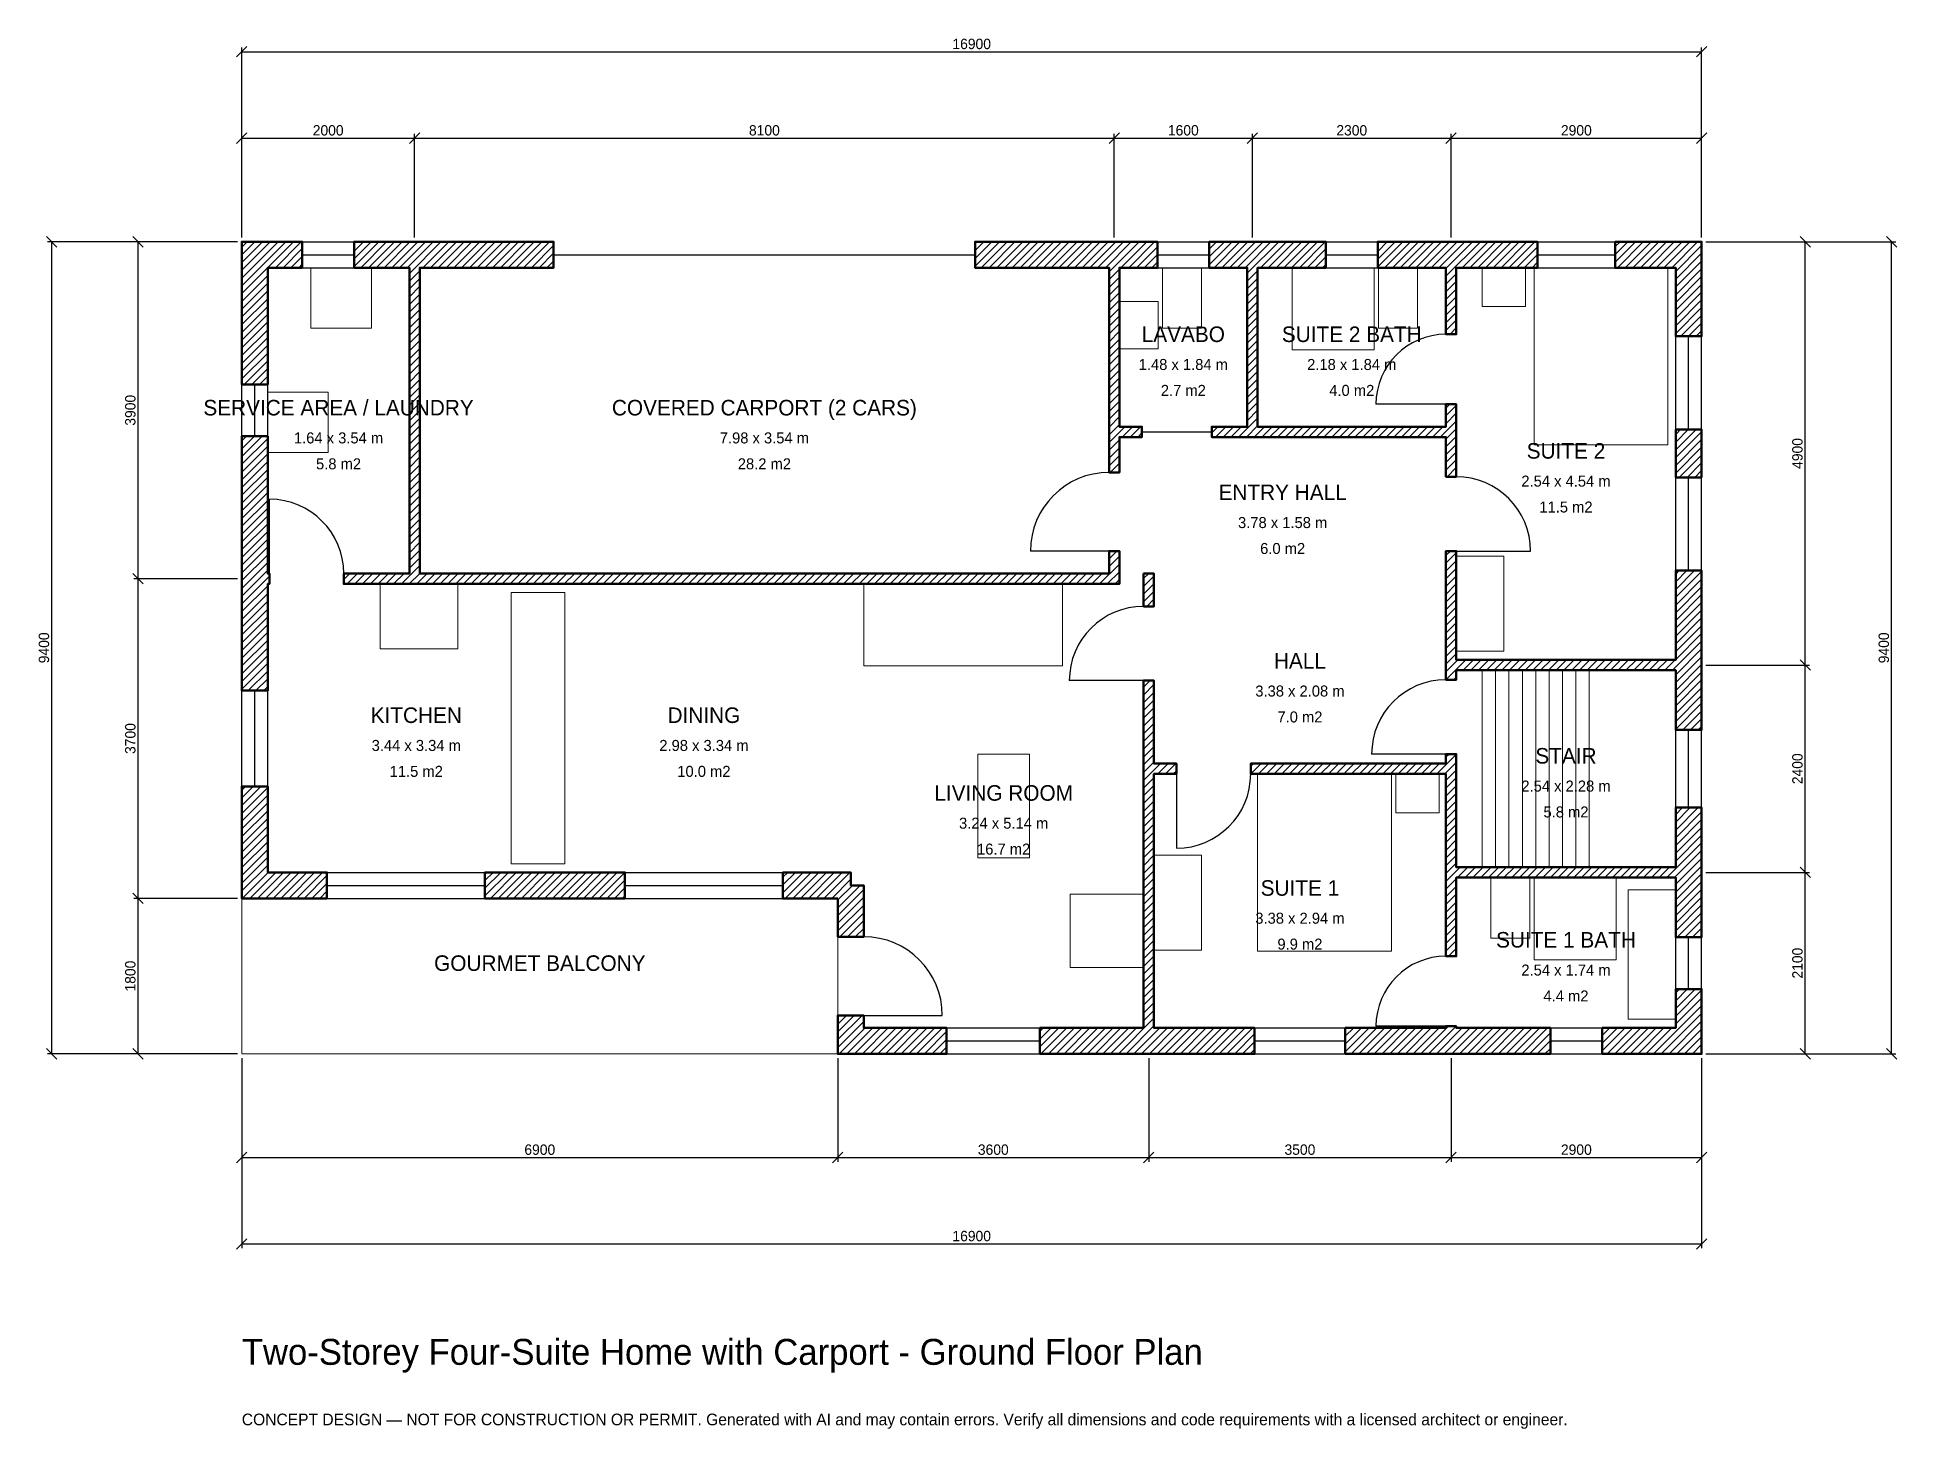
# Model space of a CAD drawing. Header units: millimetres. Extents: x -2369 to 19160, y -4341 to 11769.
import ezdxf
from ezdxf.enums import TextEntityAlignment as Align

# ---------------------------------------------------------------- set-up
doc = ezdxf.new("R2010")
doc.units = ezdxf.units.MM
doc.linetypes.add('DASHED', pattern=[1.524, 1.27, -0.254])
for name, color, linetype, lineweight in [('A-ANNO-DIMS', 1, 'Continuous', 13), ('A-ANNO-TEXT', 7, 'Continuous', 18), ('A-AREA-IDEN', 7, 'Continuous', 18), ('A-DOOR', 2, 'Continuous', 25), ('A-FLOR-FIXT', 9, 'Continuous', 13), ('A-FLOR-STRS', 3, 'Continuous', 18), ('A-FURN', 9, 'Continuous', 13), ('A-GLAZ', 4, 'Continuous', 25), ('A-SITE-PAVE', 8, 'Continuous', 13), ('A-WALL', 7, 'Continuous', 50), ('A-WALL-PATT', 8, 'Continuous', 13)]:
    doc.layers.add(name, color=color, linetype=linetype, lineweight=lineweight)
doc.dimstyles.new('PLAN', dxfattribs={"dimtxt": 120, "dimasz": 80, "dimexe": 50, "dimexo": 50, "dimgap": 30, "dimtad": 1, "dimdec": 0, "dimtsz": 60, "dimcen": 2.5, "dimclrd": 1, "dimclre": 1, "dimazin": 3, "dimtfac": 1, "dimtmove": 0, "dimatfit": 3})

msp = doc.modelspace()

# ---------------------------------------------------------------- hatches: boundary and pattern name
at = {"layer": 'A-WALL-PATT'}
h = msp.add_hatch(dxfattribs=at)
h.set_pattern_fill('ANSI31', color=8, scale=20)
h.paths.add_polyline_path([(10350, 0), (9240, 0), (9240, 300), (10350, 300), (10440, 300), (10440, 3240), (10440, 3360), (10440, 4320), (10560, 4320), (10560, 3360), (10820, 3360), (10820, 3240), (10560, 3240), (10560, 300), (10650, 300), (11725, 300), (11725, 0), (10650, 0), (10560, 0), (10560, -0.001), (10440, -0.001), (10440, 0), (10350, 0)])
h.paths.add_polyline_path([(7200, 0), (7200, -0.001), (6900, -0.001), (6900, 0), (6899.999, 0), (6899.999, 0), (6899.999, 300), (6900, 300), (6900, 445), (7200, 445), (7200, 300), (8160, 300), (8160, 0), (7200, 0)])
h.paths.add_polyline_path([(6900, 1800), (6265, 1800), (6265, 2100), (7050, 2100), (7050, 1950), (7200, 1950), (7200, 1355), (6900, 1355), (6900, 1800)])
h.paths.add_polyline_path([(3950, 1800), (3650, 1800), (2815, 1800), (2815, 2100), (3650, 2100), (3950, 2100), (4435, 2100), (4435, 1800), (3950, 1800)])
h.paths.add_polyline_path([(300, 1800), (300, 1799.999), (0, 1799.999), (0, 1800), (-0.001, 1800), (-0.001, 2100), (0, 2100), (0, 3095), (300, 3095), (300, 2100), (985, 2100), (985, 1800), (300, 1800)])
h.paths.add_polyline_path([(0, 5350), (0, 5440), (-0.001, 5440), (-0.001, 5560), (0, 5560), (0, 5650), (0, 7150), (300, 7150), (300, 5650), (300, 5560), (320, 5560), (320, 5440), (300, 5440), (300, 5350), (300, 4205), (0, 4205), (0, 5350)])
h.paths.add_polyline_path([(0, 9100), (-0.001, 9100), (-0.001, 9400), (0, 9400), (0, 9400.001), (300, 9400.001), (300, 9400), (700, 9400), (700, 9100), (300, 9100), (300, 7750), (0, 7750), (0, 9100)])
h.paths.add_polyline_path([(1850, 9400), (1940, 9400), (1940, 9400.001), (2060, 9400.001), (2060, 9400), (2150, 9400), (3610, 9400), (3610, 9100), (2150, 9100), (2060, 9100), (2060, 5560), (3740, 5560), (3860, 5560), (6840, 5560), (6960, 5560), (10040, 5560), (10040, 5820), (10160, 5820), (10160, 5560), (10160, 5440), (10040, 5440), (6960, 5440), (6840, 5440), (3860, 5440), (3740, 5440), (2060, 5440), (1940, 5440), (1180, 5440), (1180, 5560), (1940, 5560), (1940, 9100), (1850, 9100), (1300, 9100), (1300, 9400), (1850, 9400)])
h.paths.add_polyline_path([(9950, 9400), (10040, 9400), (10040, 9400.001), (10160, 9400.001), (10160, 9400), (10250, 9400), (10600, 9400), (10600, 9100), (10250, 9100), (10160, 9100), (10160, 7260), (10420, 7260), (10420, 7140), (10160, 7140), (10160, 6730), (10040, 6730), (10040, 7140), (10040, 7260), (10040, 9100), (9950, 9100), (8490, 9100), (8490, 9400), (9950, 9400)])
h.paths.add_polyline_path([(11550, 9400), (11640, 9400), (11640, 9400.001), (11760, 9400.001), (11760, 9400), (11850, 9400), (12550, 9400), (12550, 9100), (11850, 9100), (11760, 9100), (11760, 7260), (13940, 7260), (13940, 7520), (14060, 7520), (14060, 7260), (14060, 7140), (14060, 6680), (13940, 6680), (13940, 7140), (11760, 7140), (11640, 7140), (11230, 7140), (11230, 7260), (11640, 7260), (11640, 9100), (11550, 9100), (11200, 9100), (11200, 9400), (11550, 9400)])
h.paths.add_polyline_path([(13850, 9400), (13940, 9400), (13940, 9400.001), (14060, 9400.001), (14060, 9400), (14150, 9400), (15000, 9400), (15000, 9100), (14150, 9100), (14060, 9100), (14060, 8330), (13940, 8330), (13940, 9100), (13850, 9100), (13150, 9100), (13150, 9400), (13850, 9400)])
h.paths.add_polyline_path([(16600, 9400), (16600, 9400.001), (16900, 9400.001), (16900, 9400), (16900.001, 9400), (16900.001, 9100), (16900, 9100), (16900, 8306.667), (16600, 8306.667), (16600, 9100), (15900, 9100), (15900, 9400), (16600, 9400)])
h.paths.add_polyline_path([(16900, 6673.333), (16600, 6673.333), (16600, 7226.667), (16900, 7226.667), (16900, 6673.333)])
h.paths.add_polyline_path([(16900, 4650), (16900, 4560), (16900.001, 4560), (16900.001, 4440), (16900, 4440), (16900, 4350), (16900, 3750), (16600, 3750), (16600, 4350), (16600, 4440), (14060, 4440), (14060, 4330), (13940, 4330), (13940, 4440), (13940, 4560), (13940, 5440), (13940, 5560), (13940, 5820), (14060, 5820), (14060, 5560), (14060, 5440), (14060, 4560), (16600, 4560), (16600, 4650), (16600, 5593.333), (16900, 5593.333), (16900, 4650)])
h.paths.add_polyline_path([(16900, 2250), (16900, 2160), (16900.001, 2160), (16900.001, 2040), (16900, 2040), (16900, 1950), (16900, 1350), (16600, 1350), (16600, 1950), (16600, 2040), (14060, 2040), (14060, 1130), (13940, 1130), (13940, 2040), (13940, 2160), (13940, 3240), (11680, 3240), (11680, 3360), (13940, 3360), (13940, 3470), (14060, 3470), (14060, 3360), (14060, 3240), (14060, 2160), (16600, 2160), (16600, 2250), (16600, 2850), (16900, 2850), (16900, 2250)])
h.paths.add_polyline_path([(16900, 300), (16900.001, 300), (16900.001, 0), (16900.001, 0), (16900, 0), (16900, -0.001), (16600, -0.001), (16600, 0), (15750, 0), (15750, 300), (16600, 300), (16600, 750), (16900, 750), (16900, 300)])
h.paths.add_polyline_path([(14150, 0), (14060, 0), (14060, -0.001), (13940, -0.001), (13940, 0), (13850, 0), (12775, 0), (12775, 300), (13850, 300), (13940, 300), (13940, 320), (14060, 320), (14060, 300), (14150, 300), (15150, 300), (15150, 0), (14150, 0)])
h.paths.add_polyline_path([(10440, 5560), (10560, 5560), (10560, 5180), (10440, 5180), (10440, 5560)])

# ---------------------------------------------------------------- linework, layer by layer
at = {"layer": 'A-DOOR', "linetype": 'DASHED'}
msp.add_line((3610, 9250), (8490, 9250), dxfattribs=at)
at = {"layer": 'A-DOOR'}
for p, q in [((13940, 7520), (13130, 7520)), ((10420, 7200), (11230, 7200)), ((320, 5560), (320, 6420)), ((10040, 5820), (9130, 5820)), ((14060, 5820), (14920, 5820)), ((10440, 4320), (9580, 4320)), ((13940, 3470), (13080, 3470)), ((10820, 3240), (10820, 2380)), ((7200, 445), (8110, 445)), ((13940, 320), (13130, 320))]:
    msp.add_line(p, q, dxfattribs=at)
for centre, radius, start, end in [((13940, 7520), 810, 90, 180), ((10040, 5820), 910, 90, 180), ((14060, 5820), 860, 0, 90), ((320, 5560), 860, 0, 90), ((10440, 4320), 860, 90, 180), ((13940, 3470), 860, 90, 180), ((10820, 3240), 860, 270, 360), ((7200, 445), 910, 0, 90), ((13940, 320), 810, 90, 180)]:
    msp.add_arc(centre, radius, start, end, dxfattribs=at)
at = {"layer": 'A-FLOR-FIXT'}
for points in [[(10660, 8400), (11110, 8400), (11110, 9100), (10660, 9100)], [(12160, 8150), (13110, 8150), (13110, 9100), (12160, 9100)], [(13160, 8400), (13610, 8400), (13610, 9100), (13160, 9100)], [(10160, 8160), (10610, 8160), (10610, 8710), (10160, 8710)], [(3120, 2200), (3740, 2200), (3740, 5340), (3120, 5340)], [(14460, 1340), (14910, 1340), (14910, 2040), (14460, 2040)], [(14960, 1090), (15910, 1090), (15910, 2040), (14960, 2040)], [(16050, 400), (16600, 400), (16600, 1900), (16050, 1900)]]:
    msp.add_lwpolyline(points, close=True, dxfattribs=at)
at = {"layer": 'A-FLOR-STRS'}
for p, q in [((14360, 2160), (14360, 4440)), ((14515, 2160), (14515, 4440)), ((14670, 2160), (14670, 4440)), ((14825, 2160), (14825, 4440)), ((14980, 2160), (14980, 4440)), ((15135, 2160), (15135, 4440)), ((15290, 2160), (15290, 4440)), ((15445, 2160), (15445, 4440)), ((15600, 2160), (15600, 4440))]:
    msp.add_line(p, q, dxfattribs=at)
at = {"layer": 'A-FURN'}
for points in [[(800, 8400), (1500, 8400), (1500, 9100), (800, 9100)], [(14360, 8650), (14860, 8650), (14860, 9100), (14360, 9100)], [(14960, 7050), (16510, 7050), (16510, 9100), (14960, 9100)], [(300, 6960), (1000, 6960), (1000, 7660), (300, 7660)], [(14060, 4660), (14610, 4660), (14610, 5760), (14060, 5760)], [(1600, 4690), (2500, 4690), (2500, 5440), (1600, 5440)], [(7200, 4490), (9500, 4490), (9500, 5440), (7200, 5440)], [(8520, 2270), (9120, 2270), (9120, 3470), (8520, 3470)], [(11760, 1190), (13310, 1190), (13310, 3240), (11760, 3240)], [(13360, 2790), (13860, 2790), (13860, 3240), (13360, 3240)], [(10560, 1200), (11110, 1200), (11110, 2300), (10560, 2300)], [(9590, 1000), (10440, 1000), (10440, 1850), (9590, 1850)]]:
    msp.add_lwpolyline(points, close=True, dxfattribs=at)
at = {"layer": 'A-GLAZ'}
for p, q in [((700, 9400), (1300, 9400)), ((10600, 9400), (11200, 9400)), ((12550, 9400), (13150, 9400)), ((15000, 9400), (15900, 9400)), ((700, 9250), (1300, 9250)), ((700, 9100), (1300, 9100)), ((10600, 9250), (11200, 9250)), ((10600, 9100), (11200, 9100)), ((12550, 9250), (13150, 9250)), ((12550, 9100), (13150, 9100)), ((15000, 9250), (15900, 9250)), ((15000, 9100), (15900, 9100)), ((16600, 7226.667), (16600, 8306.667)), ((16750, 7226.667), (16750, 8306.667)), ((16900, 7226.667), (16900, 8306.667)), ((0, 7150), (0, 7750)), ((150, 7150), (150, 7750)), ((300, 7150), (300, 7750)), ((16600, 5593.333), (16600, 6673.333)), ((16750, 5593.333), (16750, 6673.333)), ((16900, 5593.333), (16900, 6673.333)), ((0, 3095), (0, 4205)), ((150, 3095), (150, 4205)), ((300, 3095), (300, 4205)), ((16600, 2850), (16600, 3750)), ((16750, 2850), (16750, 3750)), ((16900, 2850), (16900, 3750)), ((985, 2100), (2815, 2100)), ((985, 1950), (2815, 1950)), ((4435, 2100), (6265, 2100)), ((4435, 1950), (6265, 1950)), ((985, 1800), (2815, 1800)), ((4435, 1800), (6265, 1800)), ((16600, 750), (16600, 1350)), ((16750, 750), (16750, 1350)), ((16900, 750), (16900, 1350)), ((8160, 300), (9240, 300)), ((11725, 300), (12775, 300)), ((15150, 300), (15750, 300)), ((8160, 150), (9240, 150)), ((8160, 0), (9240, 0)), ((11725, 150), (12775, 150)), ((11725, 0), (12775, 0)), ((15150, 150), (15750, 150)), ((15150, 0), (15750, 0))]:
    msp.add_line(p, q, dxfattribs=at)
at = {"layer": 'A-SITE-PAVE', "linetype": 'DASHED'}
msp.add_lwpolyline([(0, 0), (6900, 0), (6900, 1800), (0, 1800)], close=True, dxfattribs=at)
at = {"layer": 'A-WALL'}
for points in [[(0, 9100), (-0.001, 9100), (-0.001, 9400), (0, 9400), (0, 9400.001), (300, 9400.001), (300, 9400), (700, 9400), (700, 9100), (300, 9100), (300, 7750), (0, 7750), (0, 9100)], [(1850, 9400), (1940, 9400), (1940, 9400.001), (2060, 9400.001), (2060, 9400), (2150, 9400), (3610, 9400), (3610, 9100), (2150, 9100), (2060, 9100), (2060, 5560), (3740, 5560), (3860, 5560), (6840, 5560), (6960, 5560), (10040, 5560), (10040, 5820), (10160, 5820), (10160, 5560), (10160, 5440), (10040, 5440), (6960, 5440), (6840, 5440), (3860, 5440), (3740, 5440), (2060, 5440), (1940, 5440), (1180, 5440), (1180, 5560), (1940, 5560), (1940, 9100), (1850, 9100), (1300, 9100), (1300, 9400), (1850, 9400)], [(9950, 9400), (10040, 9400), (10040, 9400.001), (10160, 9400.001), (10160, 9400), (10250, 9400), (10600, 9400), (10600, 9100), (10250, 9100), (10160, 9100), (10160, 7260), (10420, 7260), (10420, 7140), (10160, 7140), (10160, 6730), (10040, 6730), (10040, 7140), (10040, 7260), (10040, 9100), (9950, 9100), (8490, 9100), (8490, 9400), (9950, 9400)], [(11550, 9400), (11640, 9400), (11640, 9400.001), (11760, 9400.001), (11760, 9400), (11850, 9400), (12550, 9400), (12550, 9100), (11850, 9100), (11760, 9100), (11760, 7260), (13940, 7260), (13940, 7520), (14060, 7520), (14060, 7260), (14060, 7140), (14060, 6680), (13940, 6680), (13940, 7140), (11760, 7140), (11640, 7140), (11230, 7140), (11230, 7260), (11640, 7260), (11640, 9100), (11550, 9100), (11200, 9100), (11200, 9400), (11550, 9400)], [(13850, 9400), (13940, 9400), (13940, 9400.001), (14060, 9400.001), (14060, 9400), (14150, 9400), (15000, 9400), (15000, 9100), (14150, 9100), (14060, 9100), (14060, 8330), (13940, 8330), (13940, 9100), (13850, 9100), (13150, 9100), (13150, 9400), (13850, 9400)], [(16600, 9400), (16600, 9400.001), (16900, 9400.001), (16900, 9400), (16900.001, 9400), (16900.001, 9100), (16900, 9100), (16900, 8306.667), (16600, 8306.667), (16600, 9100), (15900, 9100), (15900, 9400), (16600, 9400)], [(0, 5350), (0, 5440), (-0.001, 5440), (-0.001, 5560), (0, 5560), (0, 5650), (0, 7150), (300, 7150), (300, 5650), (300, 5560), (320, 5560), (320, 5440), (300, 5440), (300, 5350), (300, 4205), (0, 4205), (0, 5350)], [(16900, 6673.333), (16600, 6673.333), (16600, 7226.667), (16900, 7226.667), (16900, 6673.333)], [(16900, 4650), (16900, 4560), (16900.001, 4560), (16900.001, 4440), (16900, 4440), (16900, 4350), (16900, 3750), (16600, 3750), (16600, 4350), (16600, 4440), (14060, 4440), (14060, 4330), (13940, 4330), (13940, 4440), (13940, 4560), (13940, 5440), (13940, 5560), (13940, 5820), (14060, 5820), (14060, 5560), (14060, 5440), (14060, 4560), (16600, 4560), (16600, 4650), (16600, 5593.333), (16900, 5593.333), (16900, 4650)], [(10440, 5560), (10560, 5560), (10560, 5180), (10440, 5180), (10440, 5560)], [(10350, 0), (9240, 0), (9240, 300), (10350, 300), (10440, 300), (10440, 3240), (10440, 3360), (10440, 4320), (10560, 4320), (10560, 3360), (10820, 3360), (10820, 3240), (10560, 3240), (10560, 300), (10650, 300), (11725, 300), (11725, 0), (10650, 0), (10560, 0), (10560, -0.001), (10440, -0.001), (10440, 0), (10350, 0)], [(16900, 2250), (16900, 2160), (16900.001, 2160), (16900.001, 2040), (16900, 2040), (16900, 1950), (16900, 1350), (16600, 1350), (16600, 1950), (16600, 2040), (14060, 2040), (14060, 1130), (13940, 1130), (13940, 2040), (13940, 2160), (13940, 3240), (11680, 3240), (11680, 3360), (13940, 3360), (13940, 3470), (14060, 3470), (14060, 3360), (14060, 3240), (14060, 2160), (16600, 2160), (16600, 2250), (16600, 2850), (16900, 2850), (16900, 2250)], [(300, 1800), (300, 1799.999), (0, 1799.999), (0, 1800), (-0.001, 1800), (-0.001, 2100), (0, 2100), (0, 3095), (300, 3095), (300, 2100), (985, 2100), (985, 1800), (300, 1800)], [(3950, 1800), (3650, 1800), (2815, 1800), (2815, 2100), (3650, 2100), (3950, 2100), (4435, 2100), (4435, 1800), (3950, 1800)], [(6900, 1800), (6265, 1800), (6265, 2100), (7050, 2100), (7050, 1950), (7200, 1950), (7200, 1355), (6900, 1355), (6900, 1800)], [(16900, 300), (16900.001, 300), (16900.001, 0), (16900.001, 0), (16900, 0), (16900, -0.001), (16600, -0.001), (16600, 0), (15750, 0), (15750, 300), (16600, 300), (16600, 750), (16900, 750), (16900, 300)], [(7200, 0), (7200, -0.001), (6900, -0.001), (6900, 0), (6899.999, 0), (6899.999, 0), (6899.999, 300), (6900, 300), (6900, 445), (7200, 445), (7200, 300), (8160, 300), (8160, 0), (7200, 0)], [(14150, 0), (14060, 0), (14060, -0.001), (13940, -0.001), (13940, 0), (13850, 0), (12775, 0), (12775, 300), (13850, 300), (13940, 300), (13940, 320), (14060, 320), (14060, 300), (14150, 300), (15150, 300), (15150, 0), (14150, 0)]]:
    msp.add_lwpolyline(points, close=True, dxfattribs=at)

# ---------------------------------------------------------------- texts
at = {"layer": 'A-ANNO-TEXT'}
for s, height, p in [('Two-Storey Four-Suite Home with Carport - Ground Floor Plan', 300, (0, -3600)), ('CONCEPT DESIGN — NOT FOR CONSTRUCTION OR PERMIT. Generated with AI and may contain errors. Verify all dimensions and code requirements with a licensed architect or engineer.', 135, (0, -4300))]:
    msp.add_text(s, height=height, dxfattribs=at).set_placement(p)
at = {"layer": 'A-AREA-IDEN'}
for s, height, p in [('LAVABO', 180, (10900, 8330)), ('SUITE 2 BATH', 180, (12850, 8330)), ('1.48 x 1.84 m', 127.5, (10900, 7980)), ('2.18 x 1.84 m', 127.5, (12850, 7980)), ('SERVICE AREA / LAUNDRY', 180, (1120, 7480)), ('COVERED CARPORT (2 CARS)', 180, (6050, 7480)), ('2.7 m2', 127.5, (10900, 7680)), ('4.0 m2', 127.5, (12850, 7680)), ('1.64 x 3.54 m', 127.5, (1120, 7130)), ('7.98 x 3.54 m', 127.5, (6050, 7130)), ('5.8 m2', 127.5, (1120, 6830)), ('28.2 m2', 127.5, (6050, 6830)), ('SUITE 2', 180, (15330, 6980)), ('2.54 x 4.54 m', 127.5, (15330, 6630)), ('ENTRY HALL', 180, (12050, 6500)), ('11.5 m2', 127.5, (15330, 6330)), ('3.78 x 1.58 m', 127.5, (12050, 6150)), ('6.0 m2', 127.5, (12050, 5850)), ('HALL', 180, (12250, 4550)), ('3.38 x 2.08 m', 127.5, (12250, 4200)), ('KITCHEN', 180, (2020, 3920)), ('DINING', 180, (5350, 3920)), ('7.0 m2', 127.5, (12250, 3900)), ('3.44 x 3.34 m', 127.5, (2020, 3570)), ('2.98 x 3.34 m', 127.5, (5350, 3570)), ('STAIR', 180, (15330, 3450)), ('11.5 m2', 127.5, (2020, 3270)), ('10.0 m2', 127.5, (5350, 3270)), ('LIVING ROOM', 180, (8820, 3020)), ('2.54 x 2.28 m', 127.5, (15330, 3100)), ('5.8 m2', 127.5, (15330, 2800)), ('3.24 x 5.14 m', 127.5, (8820, 2670)), ('16.7 m2', 127.5, (8820, 2370)), ('SUITE 1', 180, (12250, 1920)), ('3.38 x 2.94 m', 127.5, (12250, 1570)), ('9.9 m2', 127.5, (12250, 1270)), ('SUITE 1 BATH', 180, (15330, 1320)), ('GOURMET BALCONY', 180, (3450, 1050)), ('2.54 x 1.74 m', 127.5, (15330, 970)), ('4.4 m2', 127.5, (15330, 670))]:
    msp.add_text(s, height=height, dxfattribs=at).set_placement(p, align=Align.MIDDLE_CENTER)

# ---------------------------------------------------------------- dimensions: what is measured, and where the dimension line sits
at = {"layer": 'A-ANNO-DIMS'}
for base, p1, p2, text in [((0, 11600), (0, 9400), (16900, 9400), '16900'), ((0, 10600), (0, 9400), (2000, 9400), '2000'), ((2000, 10600), (2000, 9400), (10100, 9400), '8100'), ((10100, 10600), (10100, 9400), (11700, 9400), '1600'), ((11700, 10600), (11700, 9400), (14000, 9400), '2300'), ((14000, 10600), (14000, 9400), (16900, 9400), '2900'), ((0, -1200), (0, 0), (6900, 0), '6900'), ((0, -2200), (0, 0), (16900, 0), '16900'), ((6900, -1200), (6900, 0), (10500, 0), '3600'), ((10500, -1200), (10500, 0), (14000, 0), '3500'), ((14000, -1200), (14000, 0), (16900, 0), '2900')]:
    msp.add_linear_dim(base=base, p1=p1, p2=p2, text=text, dimstyle='PLAN', dxfattribs=at).render()
for base, p1, p2, text in [((-2200, 0), (0, 0), (0, 9400), '9400'), ((-1200, 5500), (0, 5500), (0, 9400), '3900'), ((18100, 4500), (16900, 4500), (16900, 9400), '4900'), ((19100, 0), (16900, 0), (16900, 9400), '9400'), ((-1200, 1800), (0, 1800), (0, 5500), '3700'), ((18100, 2100), (16900, 2100), (16900, 4500), '2400'), ((18100, 0), (16900, 0), (16900, 2100), '2100'), ((-1200, 0), (0, 0), (0, 1800), '1800')]:
    msp.add_linear_dim(base=base, p1=p1, p2=p2, angle=90, text=text, dimstyle='PLAN', dxfattribs=at).render()

doc.saveas('drawing.dxf')
